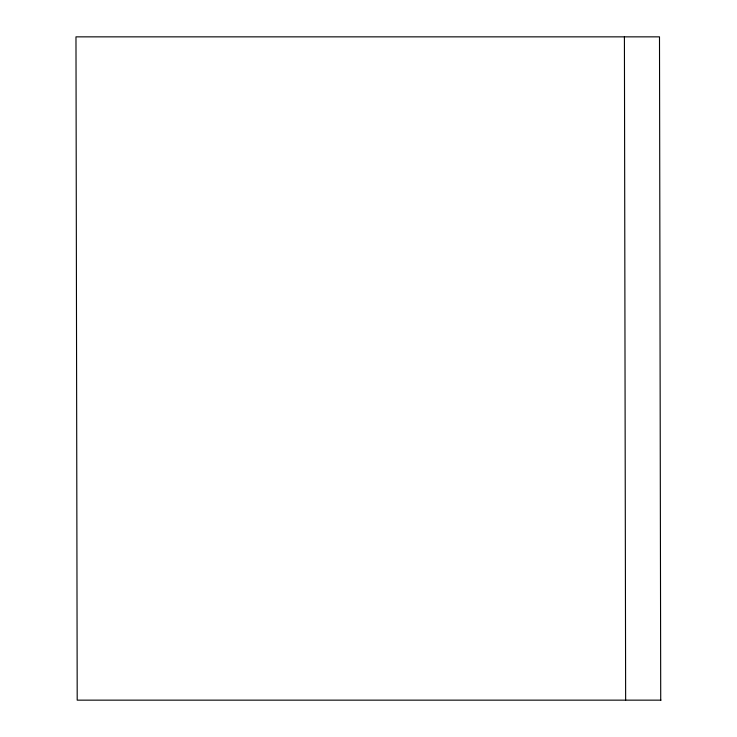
<?xml version="1.0" encoding="UTF-8"?>
<svg xmlns="http://www.w3.org/2000/svg" width="737" height="737" viewBox="0 0 737 737"><rect width="100%" height="100%" fill="white"/><g stroke="black" fill="none" stroke-linecap="round" stroke-linejoin="round"><path stroke-width="1.11" d="M661.025 700.15L77.201 700.15L75.975 36.85L659.495 36.85L660.721 700.15M624.414 36.85L625.639 700.15"/></g></svg>
